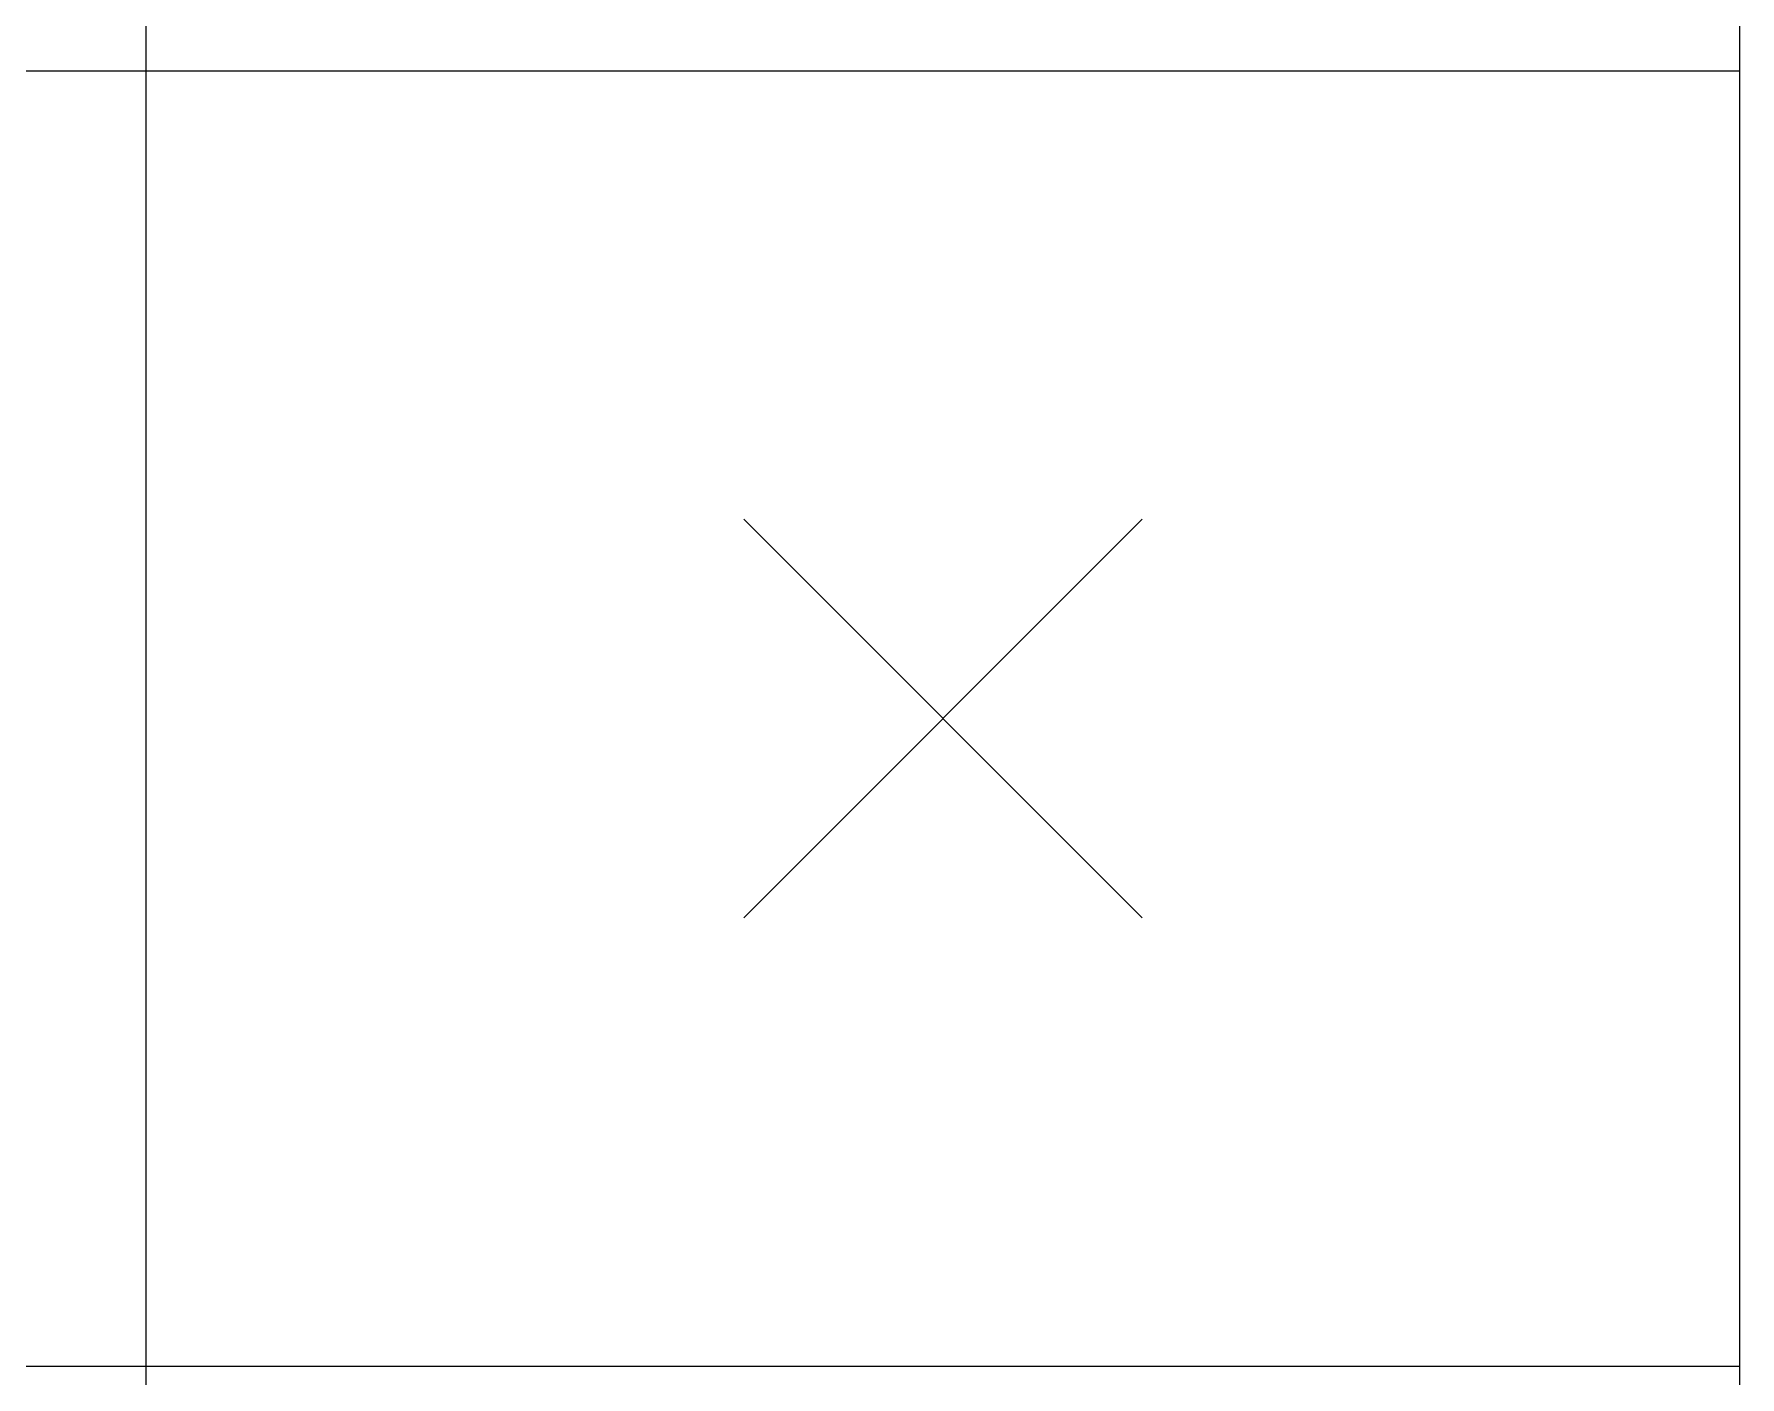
# Model space of a CAD drawing. Header units: inches. Extents: x -9.4 to 19.3, y -1.6 to 20.4.
# Drawn here: x 10.93 to 12, y 2.181 to 3.023 of the extents above; entities that cross this region are included whole.
import ezdxf

# ---------------------------------------------------------------- set-up
doc = ezdxf.new("R2010")
doc.units = ezdxf.units.IN
doc.header["$MEASUREMENT"] = 0
doc.header["$PDMODE"] = 3
doc.header["$PDSIZE"] = 0.125
doc.layers.add('G-Anno-Nplt', color=5, linetype='Continuous', lineweight=0, plot=False)

msp = doc.modelspace()

# ---------------------------------------------------------------- linework, layer by layer
at = {"layer": 'G-Anno-Nplt'}
for p, q in [((11, 0), (11, 6)), ((12, 0), (12, 6)), ((0, 3), (12, 3)), ((0, 2.1875), (12, 2.1875))]:
    msp.add_line(p, q, dxfattribs=at)
msp.add_point((11.5, 2.5938), dxfattribs=at)

doc.saveas('drawing.dxf')
